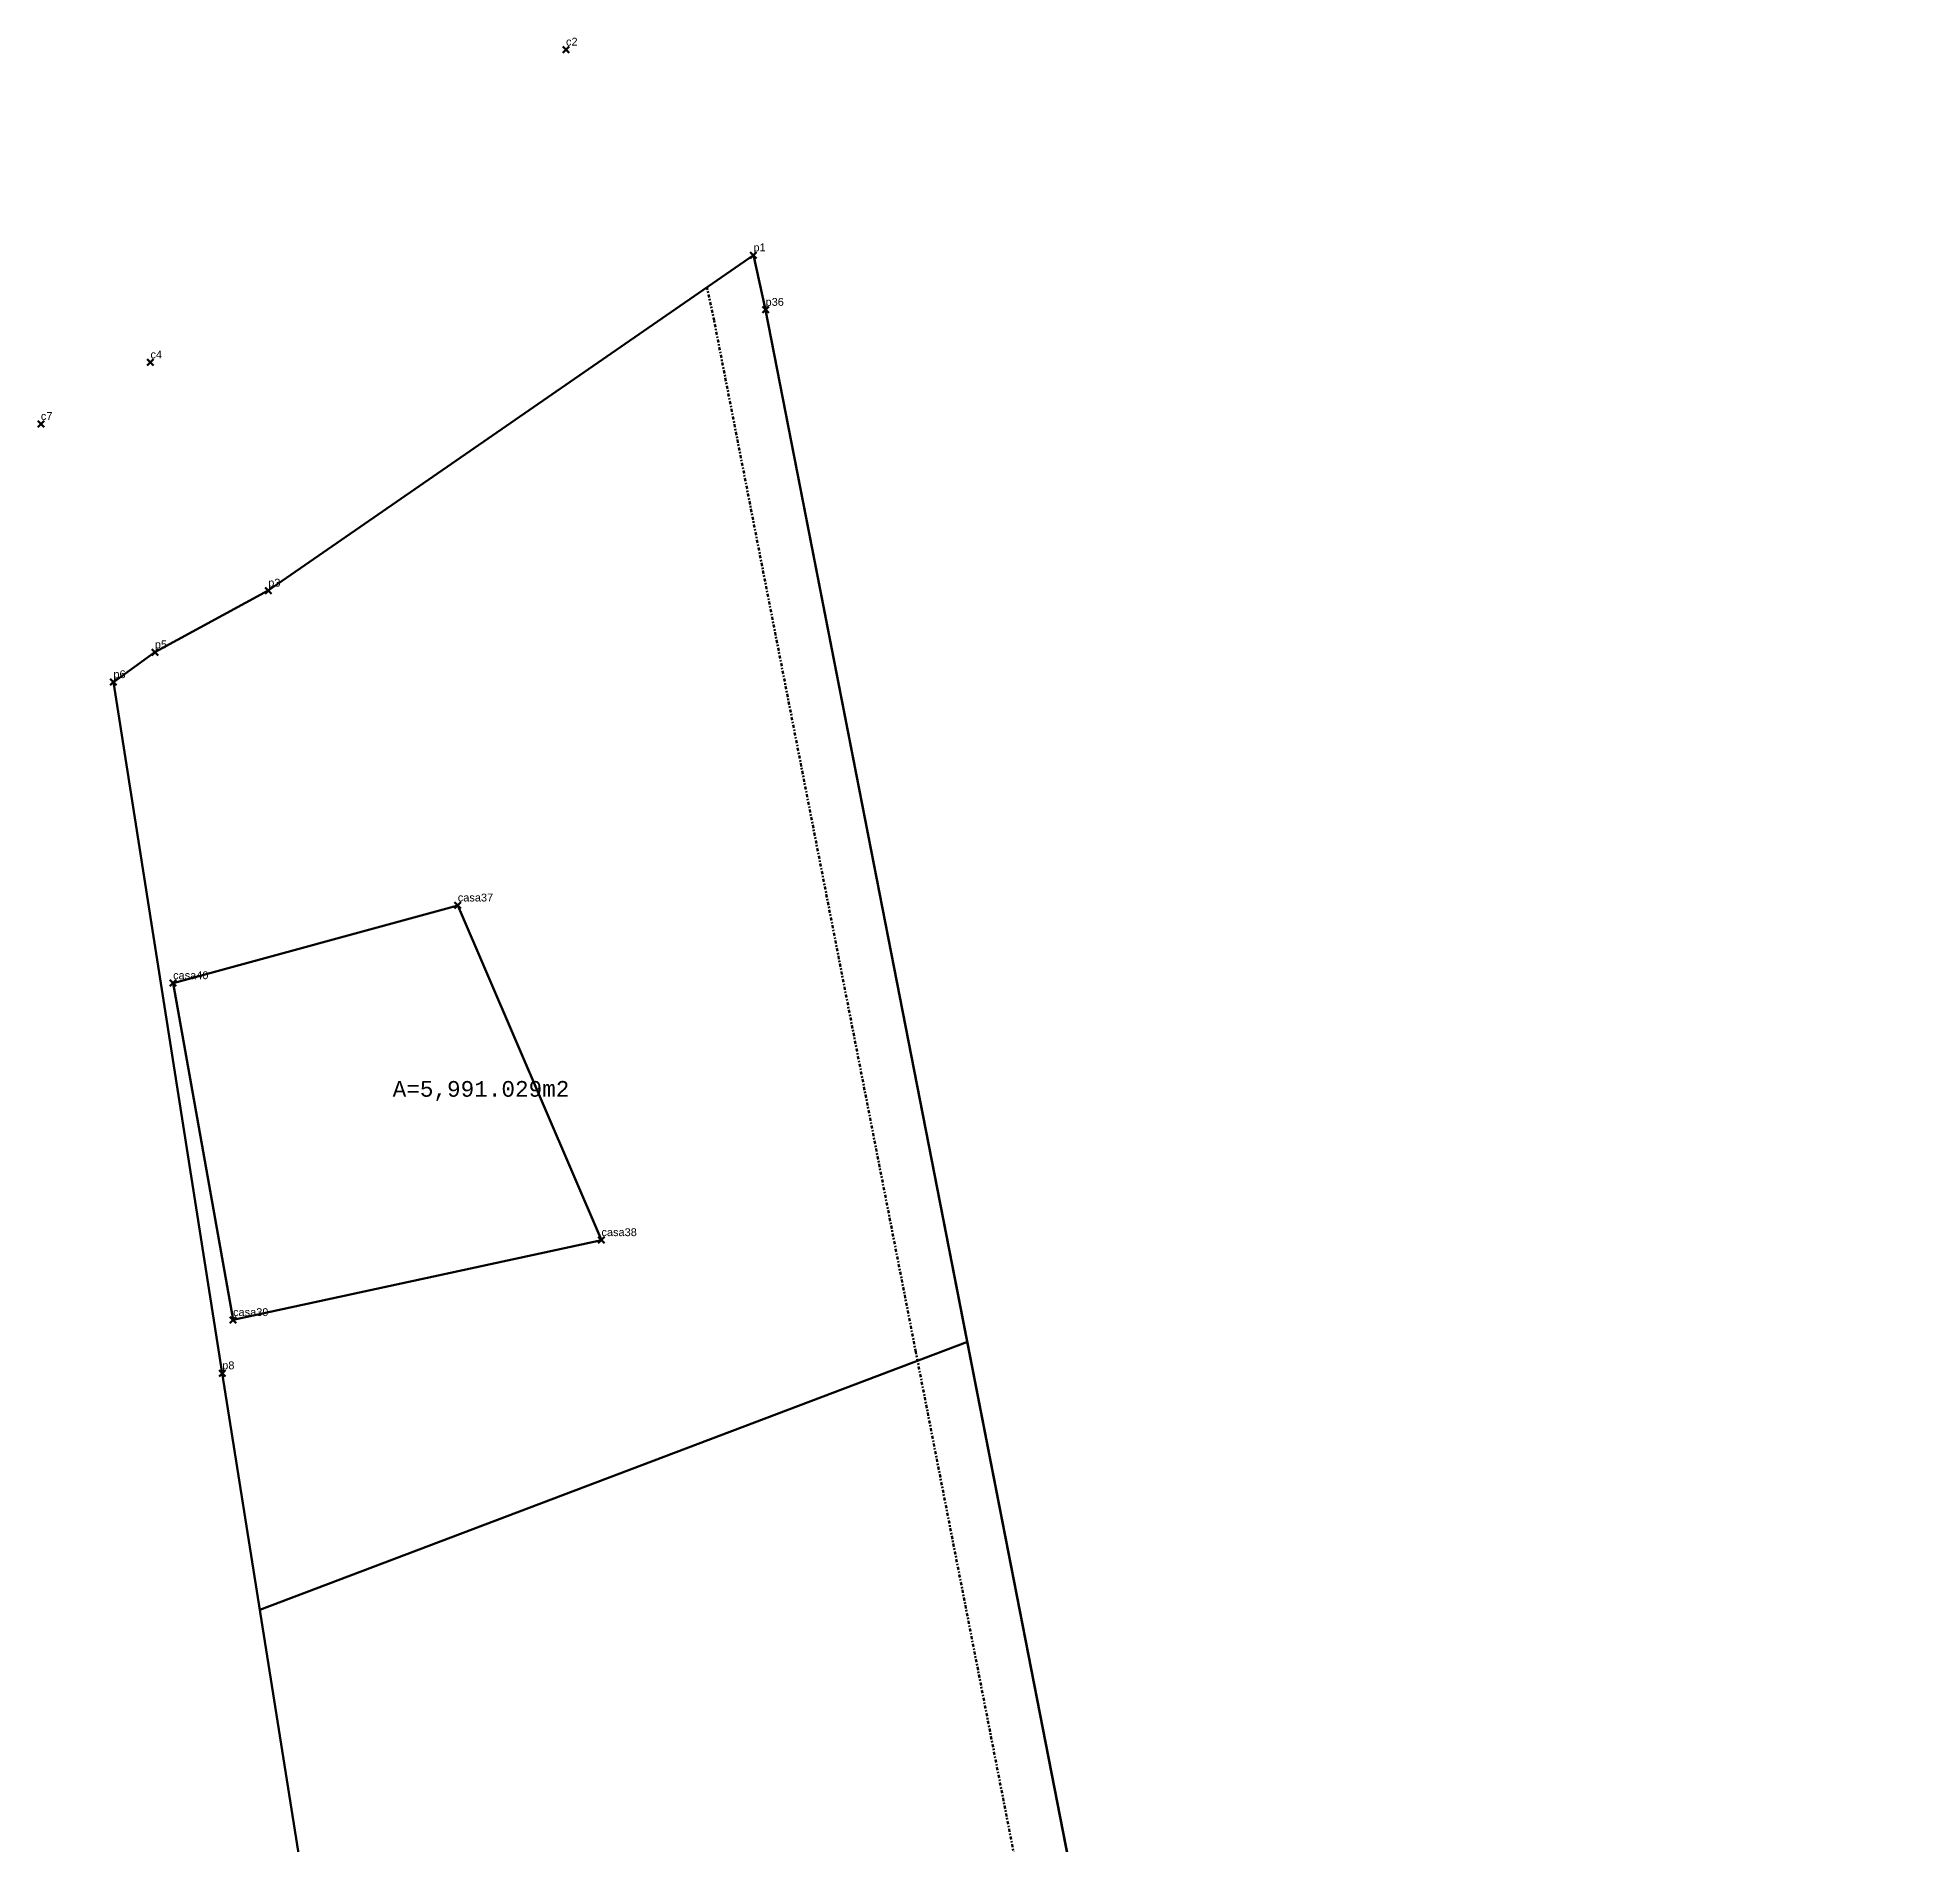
# Model space of a CAD drawing. Header units: millimetres. Extents: x 608805 to 610321, y 1323635 to 1324629.
# Drawn here: x 610176 to 610296, y 1324514.2 to 1324629.2 of the extents above; entities that cross this region are included whole.
import ezdxf
from ezdxf.enums import TextEntityAlignment as Align

# ---------------------------------------------------------------- set-up
doc = ezdxf.new("R2010")
doc.units = ezdxf.units.MM
doc.header["$PDMODE"] = 3
doc.header["$PDSIZE"] = 0.2
doc.linetypes.add('CENTRO1', pattern=[0.44, 0.2, -0.08, 0.08, -0.08])
doc.layers.get('0').update_dxf_attribs({"color": 1, "linetype": 'CONTINUOUS', "lineweight": 100})
for name, color, linetype, lineweight in [('Line', 250, 'CONTINUOUS', 100), ('Point', 5, 'CONTINUOUS', 100), ('Point_Name', 1, 'CONTINUOUS', 100)]:
    doc.layers.add(name, color=color, linetype=linetype, lineweight=lineweight)
doc.styles.add('MONOTXT4', font='monotxt4.shx')
doc.styles.get("Standard").update_dxf_attribs({"font": 'arial.ttf', "width": 0.65})

msp = doc.modelspace()

# ---------------------------------------------------------------- linework, layer by layer
at = {"color": 7, "true_color": 0xffffff}
msp.add_line((610190.11, 1324529.14), (610235.16, 1324546.19), dxfattribs=at)
for points in [[(610221.54, 1324615.39), (610190.64, 1324594.04), (610183.42, 1324590.11), (610180.78, 1324588.21), (610187.71, 1324544.2), (610198.6, 1324475.72), (610207.11, 1324420.27), (610227.23, 1324293.37)], [(610221.54, 1324615.39), (610190.64, 1324594.04), (610183.42, 1324590.11), (610180.78, 1324588.21), (610187.71, 1324544.2), (610198.6, 1324475.72), (610207.11, 1324420.27), (610227.23, 1324293.37)], [(610295.97, 1324394.66), (610290.38, 1324444.48), (610289.83, 1324452.52), (610255.09, 1324444.22), (610222.31, 1324611.92), (610221.54, 1324615.39)], [(610295.97, 1324394.66), (610290.38, 1324444.48), (610289.83, 1324452.52), (610255.09, 1324444.22), (610222.31, 1324611.92), (610221.54, 1324615.39)]]:
    msp.add_lwpolyline(points)
for points in [[(610248.52, 1324477.85), (610222.31, 1324611.92), (610221.54, 1324615.39), (610190.64, 1324594.04), (610183.42, 1324590.11), (610180.78, 1324588.21), (610187.71, 1324544.2), (610198.6, 1324475.72), (610248.52, 1324477.85)], [(610221.54, 1324615.39), (610190.64, 1324594.04), (610183.42, 1324590.11), (610180.78, 1324588.21), (610187.71, 1324544.2), (610198.6, 1324475.72), (610248.52, 1324477.85), (610222.31, 1324611.92), (610221.54, 1324615.39)]]:
    msp.add_lwpolyline(points, dxfattribs=at)
at = {"color": 1}
msp.add_lwpolyline([(610221.54, 1324615.39), (610190.64, 1324594.04), (610183.42, 1324590.11), (610180.78, 1324588.21), (610187.71, 1324544.2), (610198.6, 1324475.72), (610248.52, 1324477.85), (610222.31, 1324611.92), (610221.54, 1324615.39)], dxfattribs=at)
at = {"color": 2, "linetype": 'CENTRO1'}
msp.add_lwpolyline([(610252.48, 1324440.16), (610245.24, 1324477.21), (610231.88, 1324545.55), (610219.03, 1324611.24), (610218.57, 1324613.34)], dxfattribs=at)
at = {"layer": 'Line'}
msp.add_polyline3d([(610188.4, 1324547.59, -122.96), (610211.86, 1324552.68, -122.96), (610202.71, 1324573.99, -122.96), (610184.58, 1324569.04, -122.96), (610188.4, 1324547.59, -122.96)], dxfattribs=at)
at = {"layer": 'Point'}
for p in [(610209.6, 1324628.49, -0.96), (610209.6, 1324628.49, -0.96), (610221.54, 1324615.39), (610221.54, 1324615.39), (610222.31, 1324611.92, 0.95), (610222.31, 1324611.92, 0.95), (610183.14, 1324608.57, 0.4), (610183.14, 1324608.57, 0.4), (610176.16, 1324604.65, 0.48), (610176.16, 1324604.65, 0.48), (610190.64, 1324594.04, 0.43), (610190.64, 1324594.04, 0.43), (610183.42, 1324590.11, 0.75), (610183.42, 1324590.11, 0.75), (610180.78, 1324588.21, 0.99), (610180.78, 1324588.21, 0.99), (610202.71, 1324573.99, 1.51), (610184.58, 1324569.04, 2.14), (610211.86, 1324552.68, 1.46), (610188.4, 1324547.59, 0.96), (610187.71, 1324544.2, 1.22), (610187.71, 1324544.2, 1.22)]:
    msp.add_point(p, dxfattribs=at)

# ---------------------------------------------------------------- texts
at = {"color": 2, "style": 'MONOTXT4'}
msp.add_text('A=5,991.029m2', height=1, dxfattribs=at).set_placement((610204.19, 1324562.18), align=Align.MIDDLE)
msp.add_text('A=5,991.029m2', height=1, dxfattribs=at).set_placement((610204.19, 1324562.18), align=Align.MIDDLE)
at = {"layer": 'Point_Name'}
for s, p in [('c2', (610209.6, 1324628.74, -122.96)), ('c2', (610209.6, 1324628.74, -122.96)), ('p1', (610221.54, 1324615.64, -122.96)), ('p1', (610221.54, 1324615.64, -122.96)), ('p36', (610222.31, 1324612.17, -122.96)), ('p36', (610222.31, 1324612.17, -122.96)), ('c4', (610183.14, 1324608.82, -122.96)), ('c4', (610183.14, 1324608.82, -122.96)), ('c7', (610176.16, 1324604.9, -122.96)), ('c7', (610176.16, 1324604.9, -122.96)), ('p3', (610190.64, 1324594.29, -122.96)), ('p3', (610190.64, 1324594.29, -122.96)), ('p5', (610183.42, 1324590.36, -122.96)), ('p5', (610183.42, 1324590.36, -122.96)), ('p6', (610180.78, 1324588.46, -122.96)), ('p6', (610180.78, 1324588.46, -122.96)), ('casa37', (610202.71, 1324574.24, -122.96)), ('casa40', (610184.58, 1324569.29, -122.96)), ('casa38', (610211.86, 1324552.93, -122.96)), ('casa39', (610188.4, 1324547.84, -122.96)), ('p8', (610187.71, 1324544.45, -122.96)), ('p8', (610187.71, 1324544.45, -122.96))]:
    msp.add_text(s, height=0.5, dxfattribs=at).set_placement(p)

doc.saveas('drawing.dxf')
